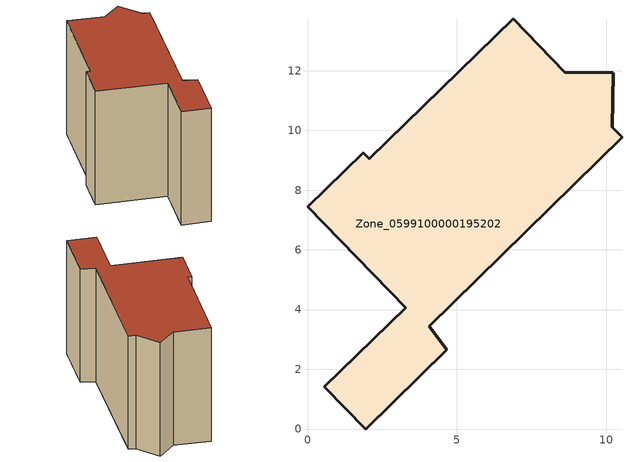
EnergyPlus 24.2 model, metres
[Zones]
Zone_0599100000195202
 floor ground (C_G): 4.67,2.65 1.95,0 0.57,1.41 3.29,4.06 0,7.44 1.86,9.25 2.06,9.05 6.89,13.73 8.62,11.95 10.23,11.93 10.2,10.11 10.53,9.77 4.08,3.44 z0
 wall outside (C_F): 2.06,9.05 1.86,9.25 0,7.44 3.29,4.06 0.57,1.41 1.95,0 4.67,2.65 4.08,3.44 10.53,9.77 10.2,10.11 10.23,11.93 8.62,11.95 6.89,13.73 2.06,9.05 z0:8.25
 roof outside (C_R): 10.23,11.93 8.62,11.95 6.89,13.73 2.06,9.05 1.86,9.25 0,7.44 3.29,4.06 0.57,1.41 1.95,0 4.67,2.65 4.08,3.44 10.53,9.77 10.2,10.11 z8.25
[BUILDING]
Pand.0599100000195202: North Axis=0; Terrain=City; Loads Convergence Tolerance Value=0.04; Temperature Convergence Tolerance Value=0.4; Solar Distribution=FullExterior; Maximum Number of Warmup Days=25; Minimum Number of Warmup Days=1
[Site:Location]
Rotterdam.The.Hague.AP_ZH_NLD Design_Conditions: Latitude=51.96; Longitude=4.45; Time Zone=1; Elevation=-4.5
[SITE:GROUNDTEMPERATURE:BUILDINGSURFACE]
18, 18, 18, 18, 18, 18, 18, 18, 18, 18, 18, 18
[MATERIAL] Thermal Absorptance=0.9; Solar Absorptance=0.7; Visible Absorptance=0.7
Name | Roughness | Thickness | Conductivity | Density | Specific Heat
G.TI.1975-1991 | MediumSmooth | 0.15 | 0.288461 | 540 | 1210
F.TI.1975-1991 | Rough | 0.3 | 0.230769 | 1920 | 840
R.TI.1975-1991 | MediumRough | 0.2 | 0.153846 | 1500 | 1000
[CONSTRUCTION]
C_G: G.TI.1975-1991
C_F: F.TI.1975-1991
C_R: R.TI.1975-1991
[ZONE]
Zone_0599100000195202: Type=1; Multiplier=1; Ceiling Height=Autocalculate; Volume=Autocalculate; Floor Area=autocalculate; Part of Total Floor Area=Yes
[ZONEINFILTRATION:DESIGNFLOWRATE]
Infil_Zone_0599100000195202: Zone or ZoneList or Space or SpaceList=Zone_0599100000195202; Schedule=AlwaysOn; Design Flow Rate Calculation Method=Flow/Area; Flow Rate per Floor Area=0.003; Constant Term Coefficient=1; Temperature Term Coefficient=0; Velocity Term Coefficient=0; Velocity Squared Term Coefficient=0
[HVACTEMPLATE:ZONE:IDEALLOADSAIRSYSTEM]
Zone_0599100000195202: Maximum Heating Supply Air Temperature=50; Minimum Cooling Supply Air Temperature=13; Maximum Heating Supply Air Humidity Ratio=0.0156; Minimum Cooling Supply Air Humidity Ratio=0.0077; Heating Limit=NoLimit; Cooling Limit=NoLimit; Dehumidification Control Type=ConstantSensibleHeatRatio; Cooling Sensible Heat Ratio=0.7; Dehumidification Setpoint=60; Humidification Control Type=None; Humidification Setpoint=30; Outdoor Air Method=None; Outdoor Air Flow Rate per Person=0.00944; Outdoor Air Flow Rate per Zone Floor Area=0; Outdoor Air Flow Rate per Zone=0; Demand Controlled Ventilation Type=None; Outdoor Air Economizer Type=NoEconomizer; Heat Recovery Type=None; Sensible Heat Recovery Effectiveness=0.7; Latent Heat Recovery Effectiveness=0.65
[ZONECONTROL:THERMOSTAT]
ThermostatControl_Zone_0599100000195202: Zone or ZoneList=Zone_0599100000195202; Control Type Schedule=DualSetpointControlType; Control 1=Thermostat_Zone_0599100000195202; Temperature Difference Between Cutout And Setpoint=0
[THERMOSTATSETPOINT:DUALSETPOINT]
Thermostat_Zone_0599100000195202: Heating Setpoint Temperature Schedule=HeatingSetpoint_Zone_0599100000195202; Cooling Setpoint Temperature Schedule=CoolingSetpoint_Zone_0599100000195202
[SCHEDULE:COMPACT]
HeatingSetpoint_Zone_0599100000195202: Through: 12/31, For: AllDays, Until: 24:00, 21
CoolingSetpoint_Zone_0599100000195202: Through: 12/31, For: AllDays, Until: 24:00, 24
DualSetpointControlType: Through: 12/31, For: AllDays, Until: 24:00, 4
AlwaysOn: Through: 12/31, For: AllDays, Until: 24:00, 1
